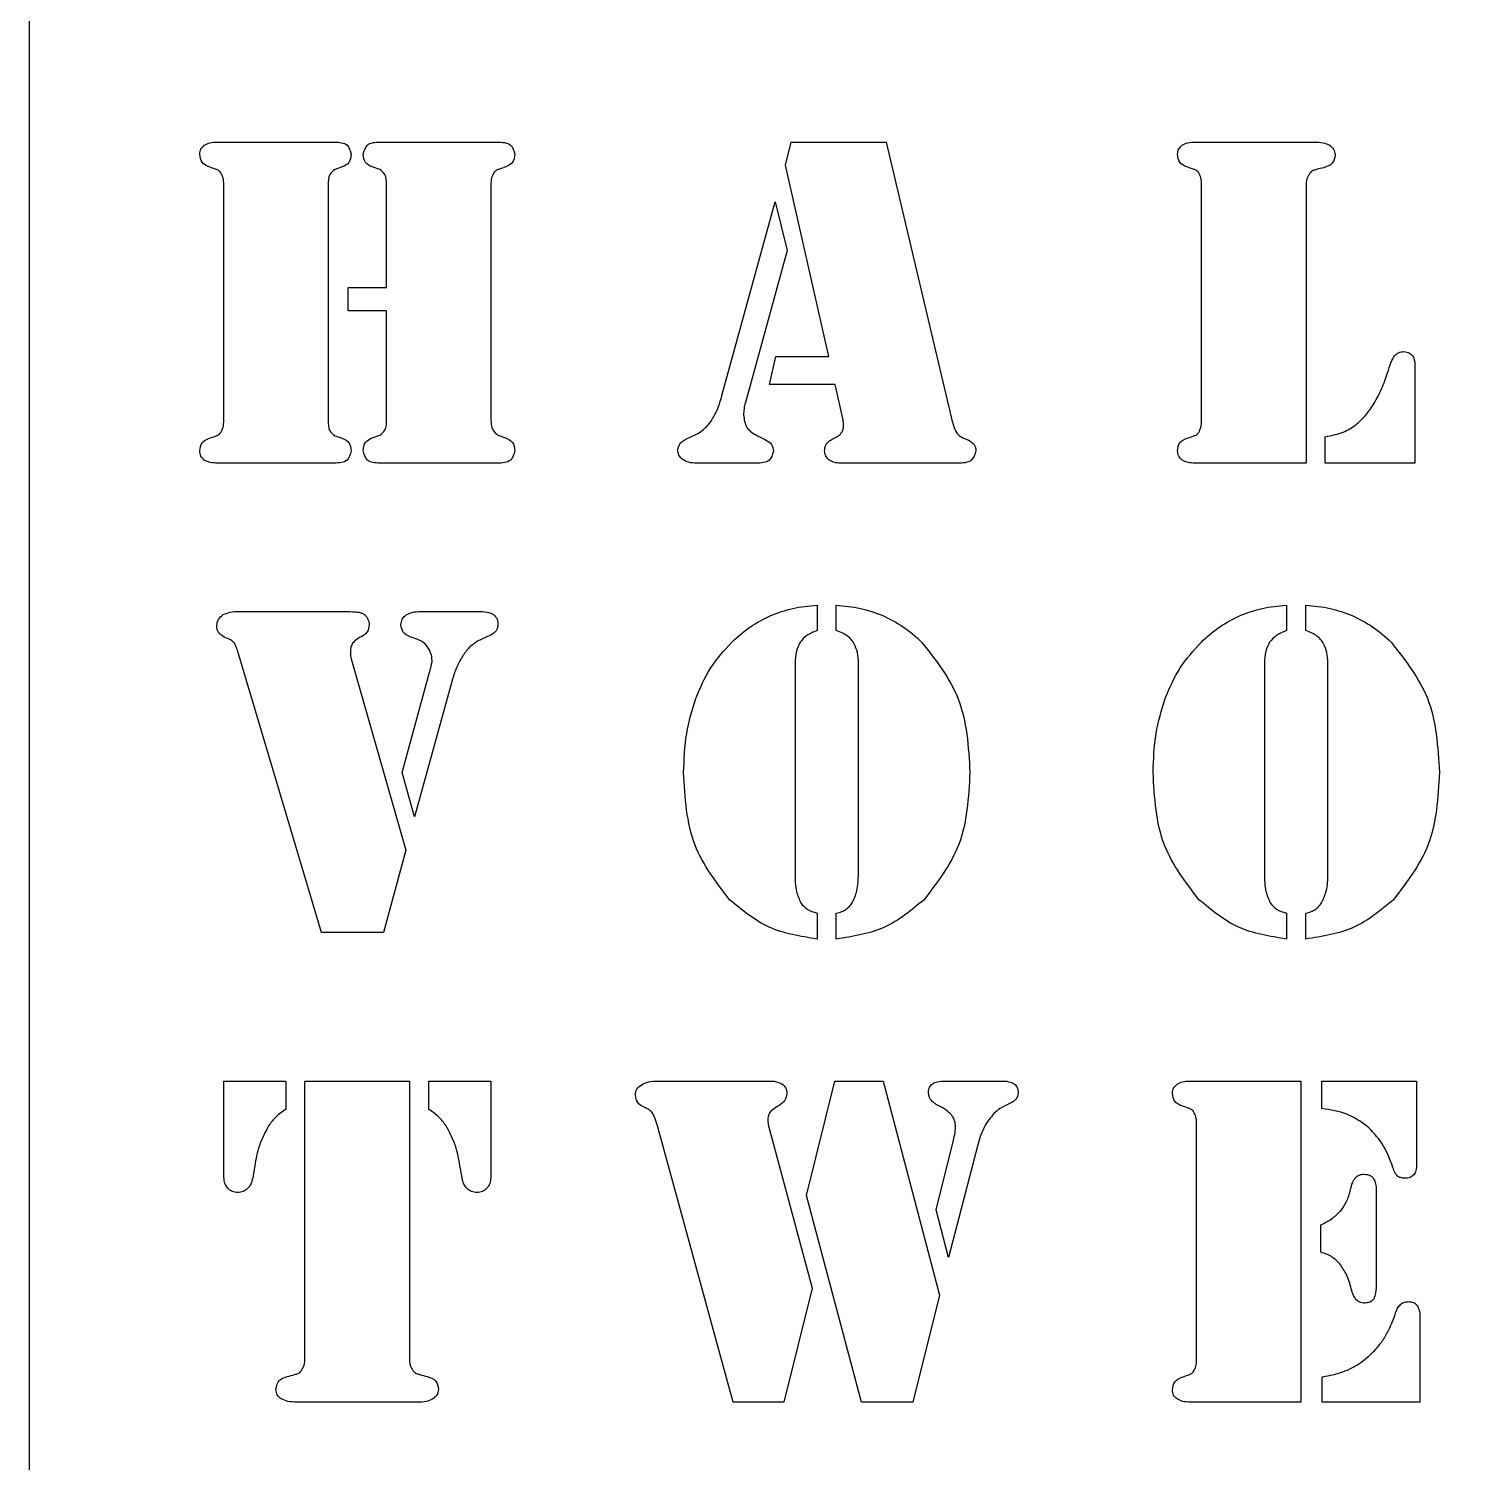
# Model space of a CAD drawing. Header units: millimetres. Extents: x 0 to 850, y -340 to 510.
# Drawn here: x 0 to 230.3, y 50 to 277.6 of the extents above; entities that cross this region are included whole.
import ezdxf

# ---------------------------------------------------------------- set-up
doc = ezdxf.new("R2010")
doc.units = ezdxf.units.MM
doc.layers.get('0').update_dxf_attribs({"linetype": 'CONTINUOUS'})

msp = doc.modelspace()

# ---------------------------------------------------------------- linework, layer by layer
for p, q in [((29.93, 259.64), (48.53, 259.64)), ((55.78, 259.64), (74.39, 259.64)), ((120.15, 255.98), (121.09, 259.64)), ((121.09, 259.64), (136.14, 259.64)), ((136.14, 259.64), (146.53, 215.74)), ((185.25, 259.64), (204.15, 259.64)), ((49.77, 255.68), (48.61, 255.3)), ((55.71, 255.3), (54.51, 255.68)), ((127.03, 225.6), (120.15, 255.98)), ((30.94, 215.44), (30.94, 252.84)), ((47.53, 252.84), (47.53, 215.44)), ((56.79, 236.55), (56.79, 252.84)), ((73.38, 252.84), (73.38, 215.59)), ((186.26, 215.44), (186.26, 252.84)), ((202.85, 252.58), (202.85, 208.64)), ((110.06, 219.36), (118.51, 250.15)), ((118.51, 250.15), (120.41, 242.41)), ((120.41, 242.41), (113.8, 218.28)), ((50.7, 232.85), (50.7, 236.55)), ((50.7, 236.55), (56.79, 236.55)), ((56.79, 232.85), (50.7, 232.85)), ((56.79, 215.59), (56.79, 232.85)), ((117.65, 221.15), (118.66, 225.6)), ((118.66, 225.6), (127.03, 225.6)), ((220.14, 223.84), (220.14, 208.64)), ((128.07, 221.15), (117.65, 221.15)), ((129.27, 215.74), (128.07, 221.15)), ((48.61, 212.97), (49.77, 212.6)), ((54.51, 212.67), (55.71, 213.08)), ((74.5, 213.08), (75.7, 212.67)), ((115.7, 212.97), (117.01, 212.37)), ((205.87, 208.64), (205.87, 212.82)), ((48.53, 208.64), (29.93, 208.64)), ((74.39, 208.64), (55.71, 208.64)), ((115.52, 208.64), (106.03, 208.64)), ((147.5, 208.64), (128.86, 208.64)), ((202.85, 208.64), (185.25, 208.64)), ((220.14, 208.64), (205.87, 208.64)), ((33.42, 185.07), (50.05, 185.07)), ((62.19, 185.07), (71.34, 185.07)), ((125.18, 186.08), (125.18, 182.04)), ((128.24, 182.04), (128.24, 186.08)), ((199.74, 186.08), (199.74, 182.04)), ((202.81, 182.04), (202.81, 186.08)), ((61.78, 180.62), (60.55, 181.07)), ((73.18, 181.26), (71.27, 180.36)), ((46.46, 134.07), (33.16, 178.72)), ((51.17, 177.56), (59.84, 147.15)), ((59.28, 159.51), (63.57, 175.24)), ((121.7, 176.81), (121.7, 143.41)), ((131.75, 143.41), (131.75, 176.81)), ((196.27, 176.81), (196.27, 143.41)), ((206.32, 143.41), (206.32, 176.81)), ((67.27, 174.35), (61.26, 152.49)), ((61.26, 152.49), (59.28, 159.51)), ((59.84, 147.15), (56.29, 134.07)), ((125.18, 137.17), (125.18, 133.06)), ((128.24, 133.06), (128.24, 137.17)), ((199.74, 137.17), (199.74, 133.06)), ((202.81, 133.06), (202.81, 137.17)), ((56.29, 134.07), (46.46, 134.07)), ((30.97, 95.22), (30.97, 110.5)), ((30.97, 110.5), (40.8, 110.5)), ((40.8, 110.5), (40.8, 105.98)), ((43.83, 66.6), (43.83, 110.5)), ((43.83, 110.5), (60.42, 110.5)), ((60.42, 110.5), (60.42, 66.6)), ((63.52, 105.98), (63.52, 110.5)), ((63.52, 110.5), (73.34, 110.5)), ((73.34, 110.5), (73.34, 95.22)), ((99.88, 110.5), (117.37, 110.5)), ((145.46, 110.5), (154.36, 110.5)), ((184.44, 110.5), (202.04, 110.5)), ((202.04, 110.5), (202.04, 59.5)), ((205.37, 106.13), (205.37, 110.5)), ((205.37, 110.5), (220.42, 110.5)), ((220.42, 110.5), (220.42, 97.27)), ((185.45, 66.3), (185.45, 103.7)), ((111.84, 59.5), (99.81, 103.4)), ((117.48, 103.4), (124.43, 77.58)), ((144.12, 90.06), (146.85, 101.12)), ((150.7, 100.38), (146.06, 82.48)), ((35.91, 97.39), (35.53, 95.11)), ((68.79, 95.11), (68.41, 97.39)), ((214, 92.57), (214, 78.33)), ((146.06, 82.48), (144.12, 90.06)), ((205.18, 83.3), (205.18, 87.64)), ((124.43, 77.58), (119.91, 59.5)), ((220.95, 72.69), (220.95, 59.5)), ((205.4, 59.5), (205.4, 63.54)), ((61.69, 59.5), (42.56, 59.5)), ((119.91, 59.5), (111.84, 59.5)), ((202.04, 59.5), (184.44, 59.5)), ((220.95, 59.5), (205.4, 59.5))]:
    msp.add_line(p, q)
for points in [[(850, 510), (0, 510), (0, -340), (850, -340)], [(132.24, 59.5), (123.53, 92.34), (127.98, 110.5), (135.68, 110.5), (144.64, 76.5), (140.38, 59.5)]]:
    msp.add_lwpolyline(points, close=True)
for points, knots in [([(27.13, 257.69), (27.15, 257.99), (27.21, 258.56), (27.64, 258.94), (27.85, 259.13)], [0, 0, 0, 0, 0.0995854, 0.1960917, 0.1960917, 0.1960917, 0.1960917]), ([(27.85, 259.13), (28.14, 259.28), (28.79, 259.61), (29.52, 259.63), (29.93, 259.64)], [0, 0, 0, 0, 0.1129813, 0.2538744, 0.2538744, 0.2538744, 0.2538744]), ([(48.53, 259.64), (49.3, 259.6), (50.68, 259.55), (51.03, 258.26), (51.19, 257.69)], [0, 0, 0, 0, 0.2409398, 0.4292884, 0.4292884, 0.4292884, 0.4292884]), ([(53.09, 257.69), (53.25, 258.26), (53.62, 259.55), (55, 259.61), (55.78, 259.64)], [0, 0, 0, 0, 0.1888064, 0.4329507, 0.4329507, 0.4329507, 0.4329507]), ([(74.39, 259.64), (75.2, 259.61), (76.62, 259.57), (77.02, 258.26), (77.19, 257.69)], [0, 0, 0, 0, 0.2537702, 0.4439817, 0.4439817, 0.4439817, 0.4439817]), ([(182.45, 257.69), (182.47, 257.99), (182.53, 258.56), (182.96, 258.94), (183.17, 259.13)], [0, 0, 0, 0, 0.0995854, 0.1960917, 0.1960917, 0.1960917, 0.1960917]), ([(183.17, 259.13), (183.46, 259.28), (184.11, 259.61), (184.84, 259.63), (185.25, 259.64)], [0, 0, 0, 0, 0.1129812, 0.2538745, 0.2538745, 0.2538745, 0.2538745]), ([(204.15, 259.64), (204.63, 259.64), (205.45, 259.63), (206.2, 259.32), (206.51, 259.19)], [0, 0, 0, 0, 0.1664568, 0.2842855, 0.2842855, 0.2842855, 0.2842855]), ([(206.51, 259.19), (206.79, 258.98), (207.33, 258.59), (207.43, 257.93), (207.48, 257.62)], [0, 0, 0, 0, 0.1181512, 0.2253265, 0.2253265, 0.2253265, 0.2253265]), ([(28.62, 255.68), (28.18, 255.88), (27.32, 256.28), (27.19, 257.23), (27.13, 257.69)], [0, 0, 0, 0, 0.1584858, 0.3142666, 0.3142666, 0.3142666, 0.3142666]), ([(30.06, 255.17), (29.91, 255.23), (29.43, 255.41), (28.95, 255.57), (28.62, 255.68)], [0, 0, 0, 0, 0.0580703, 0.1793509, 0.1793509, 0.1793509, 0.1793509]), ([(51.19, 257.69), (51.13, 257.22), (51.02, 256.29), (50.18, 255.88), (49.77, 255.68)], [0, 0, 0, 0, 0.1572928, 0.3090843, 0.3090843, 0.3090843, 0.3090843]), ([(54.51, 255.68), (54.1, 255.88), (53.26, 256.29), (53.15, 257.22), (53.09, 257.69)], [0, 0, 0, 0, 0.1517916, 0.3090843, 0.3090843, 0.3090843, 0.3090843]), ([(75.7, 255.68), (75.37, 255.57), (74.89, 255.41), (74.41, 255.23), (74.26, 255.17)], [0, 0, 0, 0, 0.1212802, 0.1793506, 0.1793506, 0.1793506, 0.1793506]), ([(77.19, 257.69), (77.13, 257.23), (77, 256.28), (76.13, 255.88), (75.7, 255.68)], [0, 0, 0, 0, 0.1557809, 0.3142665, 0.3142665, 0.3142665, 0.3142665]), ([(183.94, 255.68), (183.5, 255.88), (182.64, 256.28), (182.51, 257.23), (182.45, 257.69)], [0, 0, 0, 0, 0.1584858, 0.3142666, 0.3142666, 0.3142666, 0.3142666]), ([(185.38, 255.17), (185.22, 255.23), (184.75, 255.41), (184.27, 255.57), (183.94, 255.68)], [0, 0, 0, 0, 0.0580702, 0.1793509, 0.1793509, 0.1793509, 0.1793509]), ([(207.48, 257.62), (207.39, 257.12), (207.21, 256.08), (206.21, 255.74), (205.68, 255.56)], [0, 0, 0, 0, 0.1657591, 0.3452034, 0.3452034, 0.3452034, 0.3452034]), ([(30.49, 254.74), (30.42, 254.84), (30.31, 255.01), (30.13, 255.12), (30.06, 255.17)], [0, 0, 0, 0, 0.0414461, 0.07210741, 0.07210741, 0.07210741, 0.07210741]), ([(30.94, 252.84), (30.93, 253.22), (30.92, 253.89), (30.62, 254.49), (30.49, 254.74)], [0, 0, 0, 0, 0.1336195, 0.2330381, 0.2330381, 0.2330381, 0.2330381]), ([(48.61, 255.3), (48.3, 255.06), (47.52, 254.45), (47.52, 253.44), (47.53, 252.84)], [0, 0, 0, 0, 0.1344305, 0.3326138, 0.3326138, 0.3326138, 0.3326138]), ([(56.79, 252.84), (56.79, 253.44), (56.8, 254.45), (56.02, 255.06), (55.71, 255.3)], [0, 0, 0, 0, 0.1981833, 0.3326134, 0.3326134, 0.3326134, 0.3326134]), ([(73.83, 254.74), (73.7, 254.49), (73.39, 253.89), (73.39, 253.22), (73.38, 252.84)], [0, 0, 0, 0, 0.0994189, 0.2330382, 0.2330382, 0.2330382, 0.2330382]), ([(74.26, 255.17), (74.19, 255.12), (74.01, 255.01), (73.9, 254.84), (73.83, 254.74)], [0, 0, 0, 0, 0.03066131, 0.07210741, 0.07210741, 0.07210741, 0.07210741]), ([(185.81, 254.74), (185.74, 254.84), (185.62, 255.01), (185.45, 255.12), (185.38, 255.17)], [0, 0, 0, 0, 0.0414461, 0.07210741, 0.07210741, 0.07210741, 0.07210741]), ([(186.26, 252.84), (186.25, 253.22), (186.24, 253.89), (185.94, 254.49), (185.81, 254.74)], [0, 0, 0, 0, 0.1336195, 0.2330381, 0.2330381, 0.2330381, 0.2330381]), ([(203.41, 254.67), (203.24, 254.39), (202.87, 253.75), (202.85, 253), (202.85, 252.58)], [0, 0, 0, 0, 0.1125447, 0.2585335, 0.2585335, 0.2585335, 0.2585335]), ([(203.97, 255.12), (203.87, 255.06), (203.66, 254.95), (203.5, 254.77), (203.41, 254.67)], [0, 0, 0, 0, 0.03750764, 0.0849137, 0.0849137, 0.0849137, 0.0849137]), ([(205.68, 255.56), (205.3, 255.48), (204.72, 255.35), (204.15, 255.17), (203.97, 255.12)], [0, 0, 0, 0, 0.1401951, 0.2090324, 0.2090324, 0.2090324, 0.2090324]), ([(216.91, 225.69), (217.11, 225.88), (217.52, 226.28), (218.09, 226.33), (218.39, 226.35)], [0, 0, 0, 0, 0.0931055, 0.1954771, 0.1954771, 0.1954771, 0.1954771]), ([(218.39, 226.35), (218.71, 226.31), (219.35, 226.25), (219.73, 225.74), (219.92, 225.49)], [0, 0, 0, 0, 0.1095491, 0.2152382, 0.2152382, 0.2152382, 0.2152382]), ([(215.81, 222.98), (215.97, 223.56), (216.24, 224.51), (216.73, 225.36), (216.91, 225.69)], [0, 0, 0, 0, 0.2116305, 0.3450853, 0.3450853, 0.3450853, 0.3450853]), ([(219.92, 225.49), (219.98, 225.28), (220.15, 224.75), (220.15, 224.19), (220.14, 223.84)], [0, 0, 0, 0, 0.0751763, 0.1962352, 0.1962352, 0.1962352, 0.1962352]), ([(213.68, 218.16), (214.1, 218.92), (214.96, 220.46), (215.52, 222.13), (215.81, 222.98)], [0, 0, 0, 0, 0.3032527, 0.6210651, 0.6210651, 0.6210651, 0.6210651]), ([(108.34, 215.29), (108.69, 215.87), (109.43, 217.15), (109.84, 218.58), (110.06, 219.36)], [0, 0, 0, 0, 0.2379447, 0.5218549, 0.5218549, 0.5218549, 0.5218549]), ([(113.8, 218.28), (113.71, 217.94), (113.55, 217.3), (113.52, 216.65), (113.5, 216.33)], [0, 0, 0, 0, 0.1215761, 0.2318171, 0.2318171, 0.2318171, 0.2318171]), ([(210.8, 214.76), (211.33, 215.23), (212.44, 216.23), (213.25, 217.5), (213.68, 218.16)], [0, 0, 0, 0, 0.2471181, 0.5261137, 0.5261137, 0.5261137, 0.5261137]), ([(30.49, 213.53), (30.62, 213.79), (30.92, 214.38), (30.93, 215.05), (30.94, 215.44)], [0, 0, 0, 0, 0.0994192, 0.2330385, 0.2330385, 0.2330385, 0.2330385]), ([(47.53, 215.44), (47.52, 214.84), (47.52, 213.83), (48.3, 213.22), (48.61, 212.97)], [0, 0, 0, 0, 0.1981833, 0.3326138, 0.3326138, 0.3326138, 0.3326138]), ([(55.71, 213.08), (56.02, 213.33), (56.81, 213.94), (56.8, 214.97), (56.79, 215.59)], [0, 0, 0, 0, 0.1336601, 0.3372679, 0.3372679, 0.3372679, 0.3372679]), ([(73.38, 215.59), (73.39, 214.99), (73.4, 213.97), (74.18, 213.34), (74.5, 213.08)], [0, 0, 0, 0, 0.1972797, 0.3379256, 0.3379256, 0.3379256, 0.3379256]), ([(106.94, 213.81), (107.19, 214.02), (107.71, 214.45), (108.13, 215), (108.34, 215.29)], [0, 0, 0, 0, 0.1128419, 0.2401082, 0.2401082, 0.2401082, 0.2401082]), ([(113.5, 216.33), (113.6, 215.6), (113.79, 214.13), (115.06, 213.36), (115.7, 212.97)], [0, 0, 0, 0, 0.2460584, 0.4968028, 0.4968028, 0.4968028, 0.4968028]), ([(129.08, 213.49), (129.17, 213.66), (129.35, 214.01), (129.37, 214.41), (129.38, 214.62)], [0, 0, 0, 0, 0.0649383, 0.1379961, 0.1379961, 0.1379961, 0.1379961]), ([(129.38, 214.62), (129.38, 214.82), (129.37, 215.19), (129.3, 215.56), (129.27, 215.74)], [0, 0, 0, 0, 0.0704069, 0.1327353, 0.1327353, 0.1327353, 0.1327353]), ([(146.53, 215.74), (146.63, 215.37), (146.82, 214.67), (147.08, 214), (147.2, 213.68)], [0, 0, 0, 0, 0.1338902, 0.2545345, 0.2545345, 0.2545345, 0.2545345]), ([(185.81, 213.53), (185.94, 213.79), (186.24, 214.38), (186.25, 215.05), (186.26, 215.44)], [0, 0, 0, 0, 0.0994192, 0.2330385, 0.2330385, 0.2330385, 0.2330385]), ([(208.77, 213.57), (209.12, 213.72), (209.85, 214.04), (210.48, 214.52), (210.8, 214.76)], [0, 0, 0, 0, 0.1361403, 0.2786517, 0.2786517, 0.2786517, 0.2786517]), ([(27.13, 210.58), (27.19, 211.05), (27.32, 211.99), (28.18, 212.39), (28.62, 212.6)], [0, 0, 0, 0, 0.1557804, 0.3142659, 0.3142659, 0.3142659, 0.3142659]), ([(28.62, 212.6), (28.95, 212.7), (29.43, 212.86), (29.91, 213.04), (30.06, 213.1)], [0, 0, 0, 0, 0.1212806, 0.1793509, 0.1793509, 0.1793509, 0.1793509]), ([(30.06, 213.1), (30.13, 213.15), (30.31, 213.26), (30.42, 213.43), (30.49, 213.53)], [0, 0, 0, 0, 0.03066145, 0.07210736, 0.07210736, 0.07210736, 0.07210736]), ([(49.77, 212.6), (50.18, 212.4), (51.02, 211.99), (51.13, 211.06), (51.19, 210.58)], [0, 0, 0, 0, 0.1517916, 0.3090834, 0.3090834, 0.3090834, 0.3090834]), ([(53.09, 210.62), (53.15, 211.09), (53.26, 212.03), (54.1, 212.46), (54.51, 212.67)], [0, 0, 0, 0, 0.1583522, 0.3120296, 0.3120296, 0.3120296, 0.3120296]), ([(75.7, 212.67), (76.13, 212.47), (77, 212.05), (77.13, 211.1), (77.19, 210.62)], [0, 0, 0, 0, 0.1590983, 0.3180442, 0.3180442, 0.3180442, 0.3180442]), ([(103.04, 210.8), (103.14, 211.16), (103.39, 212.01), (104.21, 212.38), (104.68, 212.6)], [0, 0, 0, 0, 0.1261203, 0.2992451, 0.2992451, 0.2992451, 0.2992451]), ([(104.68, 212.6), (105.13, 212.8), (105.92, 213.15), (106.64, 213.61), (106.94, 213.81)], [0, 0, 0, 0, 0.1737462, 0.3022875, 0.3022875, 0.3022875, 0.3022875]), ([(117.01, 212.37), (117.37, 212.16), (118.08, 211.73), (118.19, 210.91), (118.25, 210.51)], [0, 0, 0, 0, 0.1398718, 0.2766356, 0.2766356, 0.2766356, 0.2766356]), ([(126.69, 211.74), (126.85, 211.88), (127.25, 212.26), (127.74, 212.52), (128.03, 212.67)], [0, 0, 0, 0, 0.075569, 0.193357, 0.193357, 0.193357, 0.193357]), ([(128.03, 212.67), (128.26, 212.79), (128.66, 213), (128.95, 213.34), (129.08, 213.49)], [0, 0, 0, 0, 0.0878296, 0.15778, 0.15778, 0.15778, 0.15778]), ([(147.2, 213.68), (147.37, 213.45), (147.75, 212.92), (148.35, 212.66), (148.7, 212.52)], [0, 0, 0, 0, 0.0990534, 0.2263981, 0.2263981, 0.2263981, 0.2263981]), ([(148.7, 212.52), (148.98, 212.4), (149.47, 212.19), (149.87, 211.85), (150.04, 211.7)], [0, 0, 0, 0, 0.1081176, 0.1863791, 0.1863791, 0.1863791, 0.1863791]), ([(182.45, 210.58), (182.51, 211.05), (182.64, 211.99), (183.5, 212.39), (183.94, 212.6)], [0, 0, 0, 0, 0.1557804, 0.3142659, 0.3142659, 0.3142659, 0.3142659]), ([(183.94, 212.6), (184.27, 212.7), (184.75, 212.86), (185.22, 213.04), (185.38, 213.1)], [0, 0, 0, 0, 0.1212806, 0.1793509, 0.1793509, 0.1793509, 0.1793509]), ([(185.38, 213.1), (185.45, 213.15), (185.62, 213.26), (185.74, 213.43), (185.81, 213.53)], [0, 0, 0, 0, 0.03066145, 0.07210736, 0.07210736, 0.07210736, 0.07210736]), ([(205.87, 212.82), (206.42, 212.93), (207.4, 213.11), (208.35, 213.43), (208.77, 213.57)], [0, 0, 0, 0, 0.1973264, 0.3521674, 0.3521674, 0.3521674, 0.3521674]), ([(27.85, 209.14), (27.64, 209.33), (27.21, 209.71), (27.15, 210.29), (27.13, 210.58)], [0, 0, 0, 0, 0.0965061, 0.1960926, 0.1960926, 0.1960926, 0.1960926]), ([(51.19, 210.58), (51.03, 210.02), (50.68, 208.73), (49.3, 208.67), (48.53, 208.64)], [0, 0, 0, 0, 0.1883495, 0.4292892, 0.4292892, 0.4292892, 0.4292892]), ([(55.71, 208.64), (54.95, 208.68), (53.58, 208.75), (53.24, 210.04), (53.09, 210.62)], [0, 0, 0, 0, 0.2380053, 0.428914, 0.428914, 0.428914, 0.428914]), ([(77.19, 210.62), (77.02, 210.04), (76.63, 208.71), (75.2, 208.66), (74.39, 208.64)], [0, 0, 0, 0, 0.1931883, 0.4472078, 0.4472078, 0.4472078, 0.4472078]), ([(103.84, 209.22), (103.61, 209.43), (103.14, 209.85), (103.07, 210.49), (103.04, 210.8)], [0, 0, 0, 0, 0.1074597, 0.2161036, 0.2161036, 0.2161036, 0.2161036]), ([(118.25, 210.51), (118.08, 209.96), (117.68, 208.69), (116.31, 208.66), (115.52, 208.64)], [0, 0, 0, 0, 0.1833188, 0.4301706, 0.4301706, 0.4301706, 0.4301706]), ([(126.39, 210.62), (126.4, 210.84), (126.41, 211.24), (126.6, 211.59), (126.69, 211.74)], [0, 0, 0, 0, 0.0774231, 0.1383701, 0.1383701, 0.1383701, 0.1383701]), ([(127.06, 209.18), (126.87, 209.38), (126.47, 209.77), (126.42, 210.33), (126.39, 210.62)], [0, 0, 0, 0, 0.0949923, 0.1920832, 0.1920832, 0.1920832, 0.1920832]), ([(150.41, 210.58), (150.23, 210.02), (149.8, 208.68), (148.34, 208.65), (147.5, 208.64)], [0, 0, 0, 0, 0.1916639, 0.4550791, 0.4550791, 0.4550791, 0.4550791]), ([(150.04, 211.7), (150.15, 211.54), (150.38, 211.21), (150.4, 210.8), (150.41, 210.58)], [0, 0, 0, 0, 0.06597, 0.1414988, 0.1414988, 0.1414988, 0.1414988]), ([(183.17, 209.14), (182.96, 209.33), (182.53, 209.71), (182.47, 210.29), (182.45, 210.58)], [0, 0, 0, 0, 0.0965061, 0.1960927, 0.1960927, 0.1960927, 0.1960927]), ([(29.93, 208.64), (29.52, 208.65), (28.79, 208.67), (28.14, 208.99), (27.85, 209.14)], [0, 0, 0, 0, 0.1408931, 0.2538743, 0.2538743, 0.2538743, 0.2538743]), ([(106.03, 208.64), (105.61, 208.65), (104.83, 208.68), (104.15, 209.05), (103.84, 209.22)], [0, 0, 0, 0, 0.1465972, 0.2692834, 0.2692834, 0.2692834, 0.2692834]), ([(128.86, 208.64), (128.51, 208.65), (127.87, 208.68), (127.32, 209.02), (127.06, 209.18)], [0, 0, 0, 0, 0.1197463, 0.2236968, 0.2236968, 0.2236968, 0.2236968]), ([(185.25, 208.64), (184.84, 208.65), (184.11, 208.67), (183.46, 208.99), (183.17, 209.14)], [0, 0, 0, 0, 0.140893, 0.2538742, 0.2538742, 0.2538742, 0.2538742]), ([(29.83, 182.83), (29.88, 183.18), (29.97, 183.91), (30.55, 184.36), (30.84, 184.58)], [0, 0, 0, 0, 0.121268, 0.2471483, 0.2471483, 0.2471483, 0.2471483]), ([(30.84, 184.58), (31.19, 184.72), (32.01, 185.06), (32.9, 185.07), (33.42, 185.07)], [0, 0, 0, 0, 0.1292881, 0.3111687, 0.3111687, 0.3111687, 0.3111687]), ([(50.05, 185.07), (50.49, 185.07), (51.21, 185.07), (51.92, 185.02), (52.2, 184.99)], [0, 0, 0, 0, 0.1555097, 0.2529859, 0.2529859, 0.2529859, 0.2529859]), ([(52.2, 184.99), (52.38, 184.97), (52.71, 184.91), (53.01, 184.76), (53.15, 184.7)], [0, 0, 0, 0, 0.0634729, 0.1180903, 0.1180903, 0.1180903, 0.1180903]), ([(53.15, 184.7), (53.27, 184.6), (53.53, 184.38), (53.7, 184.1), (53.78, 183.95)], [0, 0, 0, 0, 0.0552188, 0.1161758, 0.1161758, 0.1161758, 0.1161758]), ([(59.09, 182.98), (59.12, 183.29), (59.19, 183.92), (59.67, 184.33), (59.91, 184.53)], [0, 0, 0, 0, 0.1076933, 0.213817, 0.213817, 0.213817, 0.213817]), ([(59.91, 184.53), (60.23, 184.69), (60.95, 185.04), (61.75, 185.06), (62.19, 185.07)], [0, 0, 0, 0, 0.1248947, 0.2784706, 0.2784706, 0.2784706, 0.2784706]), ([(71.34, 185.07), (71.82, 185.08), (72.59, 185.09), (73.31, 184.83), (73.59, 184.73)], [0, 0, 0, 0, 0.1673253, 0.2684782, 0.2684782, 0.2684782, 0.2684782]), ([(73.59, 184.73), (73.85, 184.53), (74.37, 184.11), (74.45, 183.46), (74.48, 183.13)], [0, 0, 0, 0, 0.1126732, 0.2246155, 0.2246155, 0.2246155, 0.2246155]), ([(111.61, 180.17), (112.58, 181.05), (114.45, 182.74), (116.71, 183.88), (117.82, 184.43)], [0, 0, 0, 0, 0.4558731, 0.88879, 0.88879, 0.88879, 0.88879]), ([(117.82, 184.43), (118.97, 184.87), (121.35, 185.76), (123.88, 185.97), (125.18, 186.08)], [0, 0, 0, 0, 0.4333479, 0.891057, 0.891057, 0.891057, 0.891057]), ([(128.24, 186.08), (129.54, 185.97), (132.08, 185.76), (134.46, 184.87), (135.62, 184.43)], [0, 0, 0, 0, 0.4582541, 0.8931695, 0.8931695, 0.8931695, 0.8931695]), ([(135.62, 184.43), (136.73, 183.88), (138.99, 182.75), (140.88, 181.05), (141.84, 180.17)], [0, 0, 0, 0, 0.4343567, 0.8906539, 0.8906539, 0.8906539, 0.8906539]), ([(186.18, 180.17), (187.14, 181.05), (189.02, 182.74), (191.28, 183.88), (192.38, 184.43)], [0, 0, 0, 0, 0.4558731, 0.88879, 0.88879, 0.88879, 0.88879]), ([(192.38, 184.43), (193.54, 184.87), (195.92, 185.76), (198.44, 185.97), (199.74, 186.08)], [0, 0, 0, 0, 0.4333479, 0.891057, 0.891057, 0.891057, 0.891057]), ([(202.81, 186.08), (204.11, 185.97), (206.64, 185.76), (209.03, 184.87), (210.19, 184.43)], [0, 0, 0, 0, 0.4582541, 0.8931695, 0.8931695, 0.8931695, 0.8931695]), ([(210.19, 184.43), (211.29, 183.88), (213.56, 182.75), (215.44, 181.05), (216.41, 180.17)], [0, 0, 0, 0, 0.4343567, 0.8906539, 0.8906539, 0.8906539, 0.8906539]), ([(30.21, 181.59), (30.1, 181.76), (29.86, 182.13), (29.84, 182.58), (29.83, 182.83)], [0, 0, 0, 0, 0.0688462, 0.1541722, 0.1541722, 0.1541722, 0.1541722]), ([(54.05, 183.01), (53.99, 182.58), (53.87, 181.72), (53.12, 181.26), (52.74, 181.03)], [0, 0, 0, 0, 0.1447636, 0.293217, 0.293217, 0.293217, 0.293217]), ([(53.78, 183.95), (53.86, 183.79), (54.01, 183.5), (54.03, 183.17), (54.05, 183.01)], [0, 0, 0, 0, 0.0606093, 0.1150019, 0.1150019, 0.1150019, 0.1150019]), ([(60.55, 181.07), (60.12, 181.27), (59.29, 181.64), (59.16, 182.54), (59.09, 182.98)], [0, 0, 0, 0, 0.1539168, 0.2999097, 0.2999097, 0.2999097, 0.2999097]), ([(74.2, 182.01), (74.08, 181.87), (73.79, 181.55), (73.4, 181.36), (73.18, 181.26)], [0, 0, 0, 0, 0.0656612, 0.1507834, 0.1507834, 0.1507834, 0.1507834]), ([(74.48, 183.13), (74.48, 182.91), (74.46, 182.52), (74.28, 182.16), (74.2, 182.01)], [0, 0, 0, 0, 0.0751785, 0.1374414, 0.1374414, 0.1374414, 0.1374414]), ([(125.18, 182.04), (124.6, 181.82), (123.56, 181.42), (122.82, 180.59), (122.49, 180.21)], [0, 0, 0, 0, 0.2128041, 0.3876539, 0.3876539, 0.3876539, 0.3876539]), ([(130.01, 181.18), (129.77, 181.34), (129.21, 181.69), (128.59, 181.92), (128.24, 182.04)], [0, 0, 0, 0, 0.1024356, 0.2325304, 0.2325304, 0.2325304, 0.2325304]), ([(199.74, 182.04), (199.17, 181.82), (198.13, 181.42), (197.39, 180.59), (197.05, 180.21)], [0, 0, 0, 0, 0.2128041, 0.3876539, 0.3876539, 0.3876539, 0.3876539]), ([(204.58, 181.18), (204.34, 181.34), (203.78, 181.69), (203.16, 181.92), (202.81, 182.04)], [0, 0, 0, 0, 0.1024356, 0.2325304, 0.2325304, 0.2325304, 0.2325304]), ([(31.78, 180.7), (31.44, 180.83), (30.87, 181.06), (30.4, 181.44), (30.21, 181.59)], [0, 0, 0, 0, 0.128792, 0.2136284, 0.2136284, 0.2136284, 0.2136284]), ([(32.6, 180.08), (32.49, 180.2), (32.26, 180.46), (31.95, 180.61), (31.78, 180.7)], [0, 0, 0, 0, 0.0555598, 0.1218067, 0.1218067, 0.1218067, 0.1218067]), ([(33.16, 178.72), (33.08, 179), (32.94, 179.48), (32.7, 179.91), (32.6, 180.08)], [0, 0, 0, 0, 0.1051233, 0.1739362, 0.1739362, 0.1739362, 0.1739362]), ([(51.41, 180.04), (51.31, 179.84), (51.08, 179.39), (51.06, 178.89), (51.06, 178.61)], [0, 0, 0, 0, 0.0784963, 0.1763079, 0.1763079, 0.1763079, 0.1763079]), ([(52.74, 181.03), (52.45, 180.89), (51.95, 180.63), (51.57, 180.22), (51.41, 180.04)], [0, 0, 0, 0, 0.1121336, 0.1960575, 0.1960575, 0.1960575, 0.1960575]), ([(63.65, 178.9), (63.43, 179.3), (62.99, 180.08), (62.18, 180.44), (61.78, 180.62)], [0, 0, 0, 0, 0.1561057, 0.3057662, 0.3057662, 0.3057662, 0.3057662]), ([(71.27, 180.36), (70.86, 180.1), (69.94, 179.53), (69.32, 178.63), (68.97, 178.14)], [0, 0, 0, 0, 0.1693895, 0.3795426, 0.3795426, 0.3795426, 0.3795426]), ([(105.92, 171.26), (106.62, 172.94), (108.02, 176.23), (110.43, 178.87), (111.61, 180.17)], [0, 0, 0, 0, 0.636187, 1.252415, 1.252415, 1.252415, 1.252415]), ([(122.49, 180.21), (122.26, 179.74), (121.74, 178.67), (121.71, 177.48), (121.7, 176.81)], [0, 0, 0, 0, 0.1818274, 0.4148412, 0.4148412, 0.4148412, 0.4148412]), ([(131.08, 179.95), (130.93, 180.19), (130.64, 180.66), (130.22, 181.01), (130.01, 181.18)], [0, 0, 0, 0, 0.1006035, 0.192749, 0.192749, 0.192749, 0.192749]), ([(131.75, 176.81), (131.74, 177.41), (131.71, 178.5), (131.28, 179.5), (131.08, 179.95)], [0, 0, 0, 0, 0.2097261, 0.3807879, 0.3807879, 0.3807879, 0.3807879]), ([(141.84, 180.17), (144.06, 177.33), (148.79, 171.29), (149.23, 163.59), (149.46, 159.51)], [0, 0, 0, 0, 1.242752, 2.646483, 2.646483, 2.646483, 2.646483]), ([(180.48, 171.26), (181.19, 172.94), (182.59, 176.23), (185, 178.87), (186.18, 180.17)], [0, 0, 0, 0, 0.636187, 1.252415, 1.252415, 1.252415, 1.252415]), ([(197.05, 180.21), (196.83, 179.74), (196.31, 178.67), (196.28, 177.48), (196.27, 176.81)], [0, 0, 0, 0, 0.1818274, 0.4148412, 0.4148412, 0.4148412, 0.4148412]), ([(205.65, 179.95), (205.5, 180.19), (205.21, 180.66), (204.78, 181.01), (204.58, 181.18)], [0, 0, 0, 0, 0.1006035, 0.192749, 0.192749, 0.192749, 0.192749]), ([(206.32, 176.81), (206.31, 177.41), (206.28, 178.5), (205.84, 179.5), (205.65, 179.95)], [0, 0, 0, 0, 0.2097261, 0.3807879, 0.3807879, 0.3807879, 0.3807879]), ([(216.41, 180.17), (218.63, 177.33), (223.36, 171.29), (223.8, 163.59), (224.03, 159.51)], [0, 0, 0, 0, 1.242752, 2.646483, 2.646483, 2.646483, 2.646483]), ([(51.06, 178.61), (51.06, 178.42), (51.07, 178.07), (51.14, 177.72), (51.17, 177.56)], [0, 0, 0, 0, 0.0660166, 0.1240088, 0.1240088, 0.1240088, 0.1240088]), ([(64.02, 177.07), (64.02, 177.37), (64.02, 178), (63.78, 178.59), (63.65, 178.9)], [0, 0, 0, 0, 0.1024101, 0.2216042, 0.2216042, 0.2216042, 0.2216042]), ([(68.97, 178.14), (68.62, 177.56), (67.91, 176.36), (67.49, 175.03), (67.27, 174.35)], [0, 0, 0, 0, 0.238769, 0.4904305, 0.4904305, 0.4904305, 0.4904305]), ([(63.57, 175.24), (63.69, 175.64), (63.86, 176.25), (63.98, 176.86), (64.02, 177.07)], [0, 0, 0, 0, 0.1465996, 0.2218159, 0.2218159, 0.2218159, 0.2218159]), ([(103.99, 159.51), (104.06, 161.59), (104.19, 165.59), (105.35, 169.42), (105.92, 171.26)], [0, 0, 0, 0, 0.730218, 1.40628, 1.40628, 1.40628, 1.40628]), ([(178.56, 159.51), (178.63, 161.59), (178.76, 165.59), (179.92, 169.42), (180.48, 171.26)], [0, 0, 0, 0, 0.730218, 1.40628, 1.40628, 1.40628, 1.40628]), ([(111.28, 139.3), (109.15, 142.08), (104.61, 148.02), (104.21, 155.52), (103.99, 159.51)], [0, 0, 0, 0, 1.206424, 2.58038, 2.58038, 2.58038, 2.58038]), ([(149.46, 159.51), (149.25, 155.52), (148.84, 148.02), (144.3, 142.08), (142.18, 139.3)], [0, 0, 0, 0, 1.373956, 2.58038, 2.58038, 2.58038, 2.58038]), ([(185.85, 139.3), (183.72, 142.08), (179.18, 148.02), (178.78, 155.52), (178.56, 159.51)], [0, 0, 0, 0, 1.206424, 2.58038, 2.58038, 2.58038, 2.58038]), ([(224.03, 159.51), (223.81, 155.52), (223.41, 148.02), (218.87, 142.08), (216.74, 139.3)], [0, 0, 0, 0, 1.373956, 2.58038, 2.58038, 2.58038, 2.58038]), ([(121.7, 143.41), (121.7, 142.46), (121.71, 140.85), (122.34, 139.38), (122.6, 138.78)], [0, 0, 0, 0, 0.3307232, 0.5601804, 0.5601804, 0.5601804, 0.5601804]), ([(130.74, 138.78), (131.04, 139.41), (131.71, 140.87), (131.74, 142.49), (131.75, 143.41)], [0, 0, 0, 0, 0.2432446, 0.5633037, 0.5633037, 0.5633037, 0.5633037]), ([(196.27, 143.41), (196.27, 142.46), (196.27, 140.85), (196.91, 139.38), (197.17, 138.78)], [0, 0, 0, 0, 0.3307232, 0.5601804, 0.5601804, 0.5601804, 0.5601804]), ([(205.31, 138.78), (205.6, 139.41), (206.28, 140.87), (206.31, 142.49), (206.32, 143.41)], [0, 0, 0, 0, 0.2432446, 0.5633037, 0.5633037, 0.5633037, 0.5633037]), ([(125.18, 133.06), (122.54, 133.48), (117.33, 134.29), (113.28, 137.65), (111.28, 139.3)], [0, 0, 0, 0, 0.924035, 1.822052, 1.822052, 1.822052, 1.822052]), ([(122.6, 138.78), (122.91, 138.42), (123.61, 137.64), (124.62, 137.34), (125.18, 137.17)], [0, 0, 0, 0, 0.1632082, 0.3638052, 0.3638052, 0.3638052, 0.3638052]), ([(142.18, 139.3), (140.17, 137.64), (136.11, 134.26), (130.89, 133.47), (128.24, 133.06)], [0, 0, 0, 0, 0.900173, 1.82688, 1.82688, 1.82688, 1.82688]), ([(129.75, 137.75), (129.93, 137.89), (130.32, 138.18), (130.6, 138.57), (130.74, 138.78)], [0, 0, 0, 0, 0.0795659, 0.1687226, 0.1687226, 0.1687226, 0.1687226]), ([(199.74, 133.06), (197.11, 133.48), (191.9, 134.29), (187.84, 137.65), (185.85, 139.3)], [0, 0, 0, 0, 0.924035, 1.822052, 1.822052, 1.822052, 1.822052]), ([(197.17, 138.78), (197.48, 138.42), (198.17, 137.64), (199.19, 137.34), (199.74, 137.17)], [0, 0, 0, 0, 0.1632082, 0.3638052, 0.3638052, 0.3638052, 0.3638052]), ([(216.74, 139.3), (214.74, 137.64), (210.68, 134.26), (205.46, 133.47), (202.81, 133.06)], [0, 0, 0, 0, 0.900173, 1.82688, 1.82688, 1.82688, 1.82688]), ([(204.32, 137.75), (204.5, 137.89), (204.88, 138.18), (205.16, 138.57), (205.31, 138.78)], [0, 0, 0, 0, 0.0795659, 0.1687226, 0.1687226, 0.1687226, 0.1687226]), ([(128.24, 137.17), (128.53, 137.24), (129.06, 137.37), (129.54, 137.63), (129.75, 137.75)], [0, 0, 0, 0, 0.1060454, 0.1913117, 0.1913117, 0.1913117, 0.1913117]), ([(202.81, 137.17), (203.1, 137.24), (203.63, 137.37), (204.11, 137.63), (204.32, 137.75)], [0, 0, 0, 0, 0.1060454, 0.1913117, 0.1913117, 0.1913117, 0.1913117]), ([(96.33, 108.26), (96.37, 108.6), (96.45, 109.28), (96.99, 109.71), (97.27, 109.92)], [0, 0, 0, 0, 0.1159392, 0.2328844, 0.2328844, 0.2328844, 0.2328844]), ([(97.83, 106.28), (97.39, 106.5), (96.56, 106.92), (96.41, 107.83), (96.33, 108.26)], [0, 0, 0, 0, 0.1615983, 0.3079175, 0.3079175, 0.3079175, 0.3079175]), ([(97.27, 109.92), (97.63, 110.09), (98.46, 110.47), (99.37, 110.49), (99.88, 110.5)], [0, 0, 0, 0, 0.1414224, 0.3180697, 0.3180697, 0.3180697, 0.3180697]), ([(117.37, 110.5), (117.84, 110.5), (118.62, 110.51), (119.33, 110.18), (119.61, 110.05)], [0, 0, 0, 0, 0.1631712, 0.2717345, 0.2717345, 0.2717345, 0.2717345]), ([(120.39, 108.52), (120.32, 108.14), (120.17, 107.31), (119.47, 106.84), (119.09, 106.58)], [0, 0, 0, 0, 0.1310459, 0.285913, 0.285913, 0.285913, 0.285913]), ([(119.61, 110.05), (119.84, 109.85), (120.3, 109.44), (120.36, 108.83), (120.39, 108.52)], [0, 0, 0, 0, 0.1043087, 0.2090799, 0.2090799, 0.2090799, 0.2090799]), ([(142.89, 108.67), (142.9, 108.97), (142.93, 109.51), (143.32, 109.9), (143.5, 110.07)], [0, 0, 0, 0, 0.1000093, 0.1859101, 0.1859101, 0.1859101, 0.1859101]), ([(143.24, 107.51), (143.14, 107.68), (142.92, 108.03), (142.9, 108.45), (142.89, 108.67)], [0, 0, 0, 0, 0.0680716, 0.144611, 0.144611, 0.144611, 0.144611]), ([(143.5, 110.07), (143.76, 110.2), (144.38, 110.49), (145.07, 110.5), (145.46, 110.5)], [0, 0, 0, 0, 0.1013165, 0.2387121, 0.2387121, 0.2387121, 0.2387121]), ([(154.36, 110.5), (154.8, 110.5), (155.55, 110.5), (156.23, 110.2), (156.5, 110.07)], [0, 0, 0, 0, 0.1538169, 0.2602485, 0.2602485, 0.2602485, 0.2602485]), ([(156.5, 110.07), (156.68, 109.89), (157.08, 109.5), (157.11, 108.94), (157.12, 108.63)], [0, 0, 0, 0, 0.0867542, 0.1900071, 0.1900071, 0.1900071, 0.1900071]), ([(157.12, 108.63), (157.11, 108.45), (157.09, 108.09), (156.9, 107.79), (156.8, 107.64)], [0, 0, 0, 0, 0.0649608, 0.1242048, 0.1242048, 0.1242048, 0.1242048]), ([(181.64, 108.56), (181.67, 108.85), (181.73, 109.43), (182.16, 109.81), (182.37, 110)], [0, 0, 0, 0, 0.0995854, 0.1960917, 0.1960917, 0.1960917, 0.1960917]), ([(183.14, 106.54), (182.7, 106.74), (181.84, 107.15), (181.71, 108.09), (181.64, 108.56)], [0, 0, 0, 0, 0.1584858, 0.3142666, 0.3142666, 0.3142666, 0.3142666]), ([(182.37, 110), (182.66, 110.14), (183.31, 110.47), (184.04, 110.49), (184.44, 110.5)], [0, 0, 0, 0, 0.1129814, 0.2538744, 0.2538744, 0.2538744, 0.2538744]), ([(40.8, 105.98), (40.25, 105.63), (39.18, 104.94), (38.44, 103.91), (38.07, 103.4)], [0, 0, 0, 0, 0.2279208, 0.4450308, 0.4450308, 0.4450308, 0.4450308]), ([(66.24, 103.4), (65.87, 103.9), (65.12, 104.93), (64.06, 105.63), (63.52, 105.98)], [0, 0, 0, 0, 0.2185074, 0.4446619, 0.4446619, 0.4446619, 0.4446619]), ([(99.04, 105.42), (98.89, 105.59), (98.55, 105.97), (98.08, 106.17), (97.83, 106.28)], [0, 0, 0, 0, 0.0796477, 0.1769687, 0.1769687, 0.1769687, 0.1769687]), ([(119.09, 106.58), (118.78, 106.4), (118.26, 106.1), (117.85, 105.68), (117.69, 105.51)], [0, 0, 0, 0, 0.1254217, 0.2078209, 0.2078209, 0.2078209, 0.2078209]), ([(144.53, 106.58), (144.26, 106.72), (143.78, 106.97), (143.4, 107.35), (143.24, 107.51)], [0, 0, 0, 0, 0.1084594, 0.1881828, 0.1881828, 0.1881828, 0.1881828]), ([(146.57, 105.07), (146.31, 105.34), (145.71, 105.96), (144.95, 106.36), (144.53, 106.58)], [0, 0, 0, 0, 0.1329102, 0.3002625, 0.3002625, 0.3002625, 0.3002625]), ([(155.74, 106.91), (155.24, 106.68), (154.34, 106.27), (153.6, 105.63), (153.27, 105.35)], [0, 0, 0, 0, 0.1936687, 0.3453807, 0.3453807, 0.3453807, 0.3453807]), ([(156.8, 107.64), (156.67, 107.51), (156.36, 107.2), (155.96, 107.02), (155.74, 106.91)], [0, 0, 0, 0, 0.066938, 0.1527547, 0.1527547, 0.1527547, 0.1527547]), ([(184.58, 106.04), (184.42, 106.09), (183.95, 106.28), (183.46, 106.43), (183.14, 106.54)], [0, 0, 0, 0, 0.0580702, 0.1793509, 0.1793509, 0.1793509, 0.1793509]), ([(185, 105.61), (184.94, 105.71), (184.82, 105.88), (184.65, 105.99), (184.58, 106.04)], [0, 0, 0, 0, 0.0414461, 0.07210741, 0.07210741, 0.07210741, 0.07210741]), ([(212.48, 103.4), (211.47, 104.09), (209.31, 105.54), (206.73, 105.93), (205.37, 106.13)], [0, 0, 0, 0, 0.4283335, 0.9068402, 0.9068402, 0.9068402, 0.9068402]), ([(99.81, 103.4), (99.69, 103.83), (99.5, 104.53), (99.17, 105.17), (99.04, 105.42)], [0, 0, 0, 0, 0.1544814, 0.254501, 0.254501, 0.254501, 0.254501]), ([(117.69, 105.51), (117.59, 105.34), (117.38, 104.94), (117.37, 104.48), (117.37, 104.22)], [0, 0, 0, 0, 0.0691218, 0.1580752, 0.1580752, 0.1580752, 0.1580752]), ([(117.37, 104.22), (117.37, 104.09), (117.38, 103.81), (117.45, 103.54), (117.48, 103.4)], [0, 0, 0, 0, 0.04846354, 0.09781642, 0.09781642, 0.09781642, 0.09781642]), ([(147.18, 103.14), (147.16, 103.5), (147.12, 104.19), (146.75, 104.78), (146.57, 105.07)], [0, 0, 0, 0, 0.1238619, 0.2410922, 0.2410922, 0.2410922, 0.2410922]), ([(153.27, 105.35), (152.73, 104.67), (151.53, 103.19), (150.99, 101.37), (150.7, 100.38)], [0, 0, 0, 0, 0.3040324, 0.6642874, 0.6642874, 0.6642874, 0.6642874]), ([(185.45, 103.7), (185.45, 104.09), (185.44, 104.76), (185.13, 105.35), (185, 105.61)], [0, 0, 0, 0, 0.1336195, 0.2330381, 0.2330381, 0.2330381, 0.2330381]), ([(38.07, 103.4), (37.58, 102.49), (36.55, 100.6), (36.12, 98.49), (35.91, 97.39)], [0, 0, 0, 0, 0.3627122, 0.7561023, 0.7561023, 0.7561023, 0.7561023]), ([(68.41, 97.39), (68.19, 98.49), (67.77, 100.6), (66.74, 102.49), (66.24, 103.4)], [0, 0, 0, 0, 0.3933901, 0.7561021, 0.7561021, 0.7561021, 0.7561021]), ([(146.85, 101.12), (146.94, 101.51), (147.11, 102.17), (147.16, 102.85), (147.18, 103.14)], [0, 0, 0, 0, 0.1394563, 0.2410379, 0.2410379, 0.2410379, 0.2410379]), ([(216.65, 96.79), (216.16, 98.12), (215.23, 100.62), (213.36, 102.52), (212.48, 103.4)], [0, 0, 0, 0, 0.4944294, 0.9287711, 0.9287711, 0.9287711, 0.9287711]), ([(217.36, 95.41), (217.23, 95.57), (216.91, 95.99), (216.75, 96.49), (216.65, 96.79)], [0, 0, 0, 0, 0.0740924, 0.1840812, 0.1840812, 0.1840812, 0.1840812]), ([(220.42, 97.27), (220.42, 96.93), (220.41, 96.33), (220.11, 95.82), (219.98, 95.59)], [0, 0, 0, 0, 0.1183195, 0.2077639, 0.2077639, 0.2077639, 0.2077639]), ([(31.59, 93.46), (31.41, 93.71), (31.03, 94.24), (30.99, 94.88), (30.97, 95.22)], [0, 0, 0, 0, 0.1061977, 0.2229982, 0.2229982, 0.2229982, 0.2229982]), ([(35.53, 95.11), (35.46, 94.77), (35.32, 94.14), (34.92, 93.64), (34.73, 93.41)], [0, 0, 0, 0, 0.118887, 0.2239026, 0.2239026, 0.2239026, 0.2239026]), ([(69.59, 93.41), (69.4, 93.64), (69, 94.14), (68.86, 94.77), (68.79, 95.11)], [0, 0, 0, 0, 0.1050153, 0.2239024, 0.2239024, 0.2239024, 0.2239024]), ([(73.34, 95.22), (73.32, 94.88), (73.28, 94.24), (72.91, 93.71), (72.73, 93.46)], [0, 0, 0, 0, 0.1168006, 0.2229983, 0.2229983, 0.2229983, 0.2229983]), ([(209.93, 93.2), (210.01, 93.61), (210.16, 94.32), (210.55, 94.92), (210.71, 95.16)], [0, 0, 0, 0, 0.1469461, 0.2503324, 0.2503324, 0.2503324, 0.2503324]), ([(210.71, 95.16), (210.9, 95.32), (211.29, 95.66), (211.82, 95.69), (212.09, 95.71)], [0, 0, 0, 0, 0.0841302, 0.1788862, 0.1788862, 0.1788862, 0.1788862]), ([(212.09, 95.71), (212.46, 95.67), (213.15, 95.61), (213.55, 95.04), (213.74, 94.77)], [0, 0, 0, 0, 0.1218196, 0.2330693, 0.2330693, 0.2330693, 0.2330693]), ([(213.74, 94.77), (213.81, 94.51), (214.02, 93.79), (214.01, 93.04), (214, 92.57)], [0, 0, 0, 0, 0.0962152, 0.2623274, 0.2623274, 0.2623274, 0.2623274]), ([(218.56, 95.07), (218.31, 95.08), (217.88, 95.08), (217.52, 95.31), (217.36, 95.41)], [0, 0, 0, 0, 0.0841002, 0.1484866, 0.1484866, 0.1484866, 0.1484866]), ([(219.98, 95.59), (219.79, 95.44), (219.38, 95.1), (218.85, 95.08), (218.56, 95.07)], [0, 0, 0, 0, 0.0822928, 0.1823835, 0.1823835, 0.1823835, 0.1823835]), ([(33.18, 92.79), (32.87, 92.82), (32.27, 92.87), (31.81, 93.27), (31.59, 93.46)], [0, 0, 0, 0, 0.1057131, 0.2077171, 0.2077171, 0.2077171, 0.2077171]), ([(34.73, 93.41), (34.51, 93.23), (34.06, 92.86), (33.47, 92.82), (33.18, 92.79)], [0, 0, 0, 0, 0.0982916, 0.2004629, 0.2004629, 0.2004629, 0.2004629]), ([(71.14, 92.79), (70.84, 92.82), (70.26, 92.86), (69.81, 93.23), (69.59, 93.41)], [0, 0, 0, 0, 0.1021715, 0.2004631, 0.2004631, 0.2004631, 0.2004631]), ([(72.73, 93.46), (72.5, 93.27), (72.05, 92.87), (71.45, 92.82), (71.14, 92.79)], [0, 0, 0, 0, 0.1020038, 0.2077174, 0.2077174, 0.2077174, 0.2077174]), ([(208.39, 89.91), (208.72, 90.38), (209.43, 91.38), (209.75, 92.57), (209.93, 93.2)], [0, 0, 0, 0, 0.2000026, 0.4297048, 0.4297048, 0.4297048, 0.4297048]), ([(205.18, 87.64), (205.83, 87.97), (207.02, 88.57), (207.97, 89.5), (208.39, 89.91)], [0, 0, 0, 0, 0.2565248, 0.4658732, 0.4658732, 0.4658732, 0.4658732]), ([(208.23, 81.47), (207.8, 81.89), (206.94, 82.75), (205.77, 83.12), (205.18, 83.3)], [0, 0, 0, 0, 0.2085291, 0.4235073, 0.4235073, 0.4235073, 0.4235073]), ([(210.04, 77.51), (209.83, 78.29), (209.44, 79.71), (208.6, 80.92), (208.23, 81.47)], [0, 0, 0, 0, 0.2830436, 0.5157212, 0.5157212, 0.5157212, 0.5157212]), ([(214, 78.33), (214, 77.83), (214, 77), (213.72, 76.22), (213.61, 75.9)], [0, 0, 0, 0, 0.1751061, 0.2913675, 0.2913675, 0.2913675, 0.2913675]), ([(210.82, 75.75), (210.66, 75.98), (210.29, 76.51), (210.13, 77.15), (210.04, 77.51)], [0, 0, 0, 0, 0.0972634, 0.2279266, 0.2279266, 0.2279266, 0.2279266]), ([(212.17, 75.23), (211.9, 75.25), (211.4, 75.28), (211.01, 75.6), (210.82, 75.75)], [0, 0, 0, 0, 0.0914137, 0.1737069, 0.1737069, 0.1737069, 0.1737069]), ([(213.61, 75.9), (213.43, 75.71), (213.06, 75.28), (212.48, 75.25), (212.17, 75.23)], [0, 0, 0, 0, 0.0882976, 0.1940103, 0.1940103, 0.1940103, 0.1940103]), ([(216.99, 73.4), (217.11, 73.75), (217.31, 74.33), (217.69, 74.82), (217.85, 75.03)], [0, 0, 0, 0, 0.1280648, 0.2175507, 0.2175507, 0.2175507, 0.2175507]), ([(217.85, 75.03), (218.02, 75.15), (218.38, 75.42), (218.84, 75.44), (219.08, 75.46)], [0, 0, 0, 0, 0.0732171, 0.1565979, 0.1565979, 0.1565979, 0.1565979]), ([(219.08, 75.46), (219.39, 75.44), (219.96, 75.42), (220.36, 75.02), (220.54, 74.84)], [0, 0, 0, 0, 0.1059587, 0.1922854, 0.1922854, 0.1922854, 0.1922854]), ([(220.54, 74.84), (220.66, 74.56), (220.95, 73.88), (220.95, 73.13), (220.95, 72.69)], [0, 0, 0, 0, 0.1058556, 0.2596288, 0.2596288, 0.2596288, 0.2596288]), ([(215.18, 69.5), (215.5, 70.06), (216.22, 71.31), (216.72, 72.66), (216.99, 73.4)], [0, 0, 0, 0, 0.2293848, 0.5072145, 0.5072145, 0.5072145, 0.5072145]), ([(212.62, 66.64), (213.12, 67.09), (214.07, 67.95), (214.82, 69), (215.18, 69.5)], [0, 0, 0, 0, 0.2370182, 0.4525269, 0.4525269, 0.4525269, 0.4525269]), ([(42.74, 64.04), (42.84, 64.09), (43.05, 64.2), (43.19, 64.4), (43.27, 64.51)], [0, 0, 0, 0, 0.03628468, 0.08342515, 0.08342515, 0.08342515, 0.08342515]), ([(43.27, 64.51), (43.43, 64.78), (43.81, 65.42), (43.82, 66.17), (43.83, 66.6)], [0, 0, 0, 0, 0.1105745, 0.2587472, 0.2587472, 0.2587472, 0.2587472]), ([(60.42, 66.6), (60.42, 66.17), (60.43, 65.42), (60.81, 64.78), (60.98, 64.51)], [0, 0, 0, 0, 0.1481728, 0.258747, 0.258747, 0.258747, 0.258747]), ([(60.98, 64.51), (61.07, 64.4), (61.22, 64.21), (61.44, 64.09), (61.54, 64.04)], [0, 0, 0, 0, 0.04935559, 0.08657687, 0.08657687, 0.08657687, 0.08657687]), ([(185, 64.4), (185.13, 64.65), (185.44, 65.24), (185.45, 65.92), (185.45, 66.3)], [0, 0, 0, 0, 0.0994192, 0.2330385, 0.2330385, 0.2330385, 0.2330385]), ([(205.4, 63.54), (206.15, 63.66), (207.52, 63.89), (208.83, 64.37), (209.42, 64.58)], [0, 0, 0, 0, 0.266266, 0.4891891, 0.4891891, 0.4891891, 0.4891891]), ([(209.42, 64.58), (209.96, 64.85), (211.11, 65.41), (212.1, 66.21), (212.62, 66.64)], [0, 0, 0, 0, 0.2123786, 0.4482036, 0.4482036, 0.4482036, 0.4482036]), ([(39.23, 61.52), (39.32, 62.02), (39.5, 63.06), (40.5, 63.4), (41.02, 63.57)], [0, 0, 0, 0, 0.1657591, 0.3452034, 0.3452034, 0.3452034, 0.3452034]), ([(41.02, 63.57), (41.41, 63.67), (41.99, 63.82), (42.56, 63.99), (42.74, 64.04)], [0, 0, 0, 0, 0.1408664, 0.2095478, 0.2095478, 0.2095478, 0.2095478]), ([(61.54, 64.04), (61.72, 63.99), (62.29, 63.82), (62.87, 63.67), (63.26, 63.57)], [0, 0, 0, 0, 0.0686814, 0.2095478, 0.2095478, 0.2095478, 0.2095478]), ([(63.26, 63.57), (63.78, 63.4), (64.78, 63.06), (64.96, 62.02), (65.05, 61.52)], [0, 0, 0, 0, 0.1794443, 0.3452034, 0.3452034, 0.3452034, 0.3452034]), ([(181.64, 61.44), (181.71, 61.91), (181.84, 62.86), (182.7, 63.26), (183.14, 63.46)], [0, 0, 0, 0, 0.1557804, 0.3142659, 0.3142659, 0.3142659, 0.3142659]), ([(183.14, 63.46), (183.46, 63.57), (183.95, 63.73), (184.42, 63.91), (184.58, 63.97)], [0, 0, 0, 0, 0.1212804, 0.1793509, 0.1793509, 0.1793509, 0.1793509]), ([(184.58, 63.97), (184.65, 64.01), (184.82, 64.13), (184.94, 64.3), (185, 64.4)], [0, 0, 0, 0, 0.03066145, 0.07210736, 0.07210736, 0.07210736, 0.07210736]), ([(40.07, 60.01), (39.83, 60.2), (39.33, 60.58), (39.27, 61.2), (39.23, 61.52)], [0, 0, 0, 0, 0.1049005, 0.21165, 0.21165, 0.21165, 0.21165]), ([(42.56, 59.5), (42.07, 59.51), (41.21, 59.52), (40.41, 59.86), (40.07, 60.01)], [0, 0, 0, 0, 0.1704269, 0.3007869, 0.3007869, 0.3007869, 0.3007869]), ([(64.08, 59.95), (63.76, 59.82), (63, 59.5), (62.17, 59.5), (61.69, 59.5)], [0, 0, 0, 0, 0.1188646, 0.2886081, 0.2886081, 0.2886081, 0.2886081]), ([(65.05, 61.52), (65, 61.21), (64.9, 60.55), (64.36, 60.16), (64.08, 59.95)], [0, 0, 0, 0, 0.1071748, 0.225326, 0.225326, 0.225326, 0.225326]), ([(182.37, 60.01), (182.16, 60.19), (181.73, 60.58), (181.67, 61.15), (181.64, 61.44)], [0, 0, 0, 0, 0.0965061, 0.1960927, 0.1960927, 0.1960927, 0.1960927]), ([(184.44, 59.5), (184.04, 59.51), (183.31, 59.53), (182.66, 59.86), (182.37, 60.01)], [0, 0, 0, 0, 0.1408932, 0.2538743, 0.2538743, 0.2538743, 0.2538743])]:
    msp.add_open_spline(points, degree=3, knots=knots)

doc.saveas('drawing.dxf')
